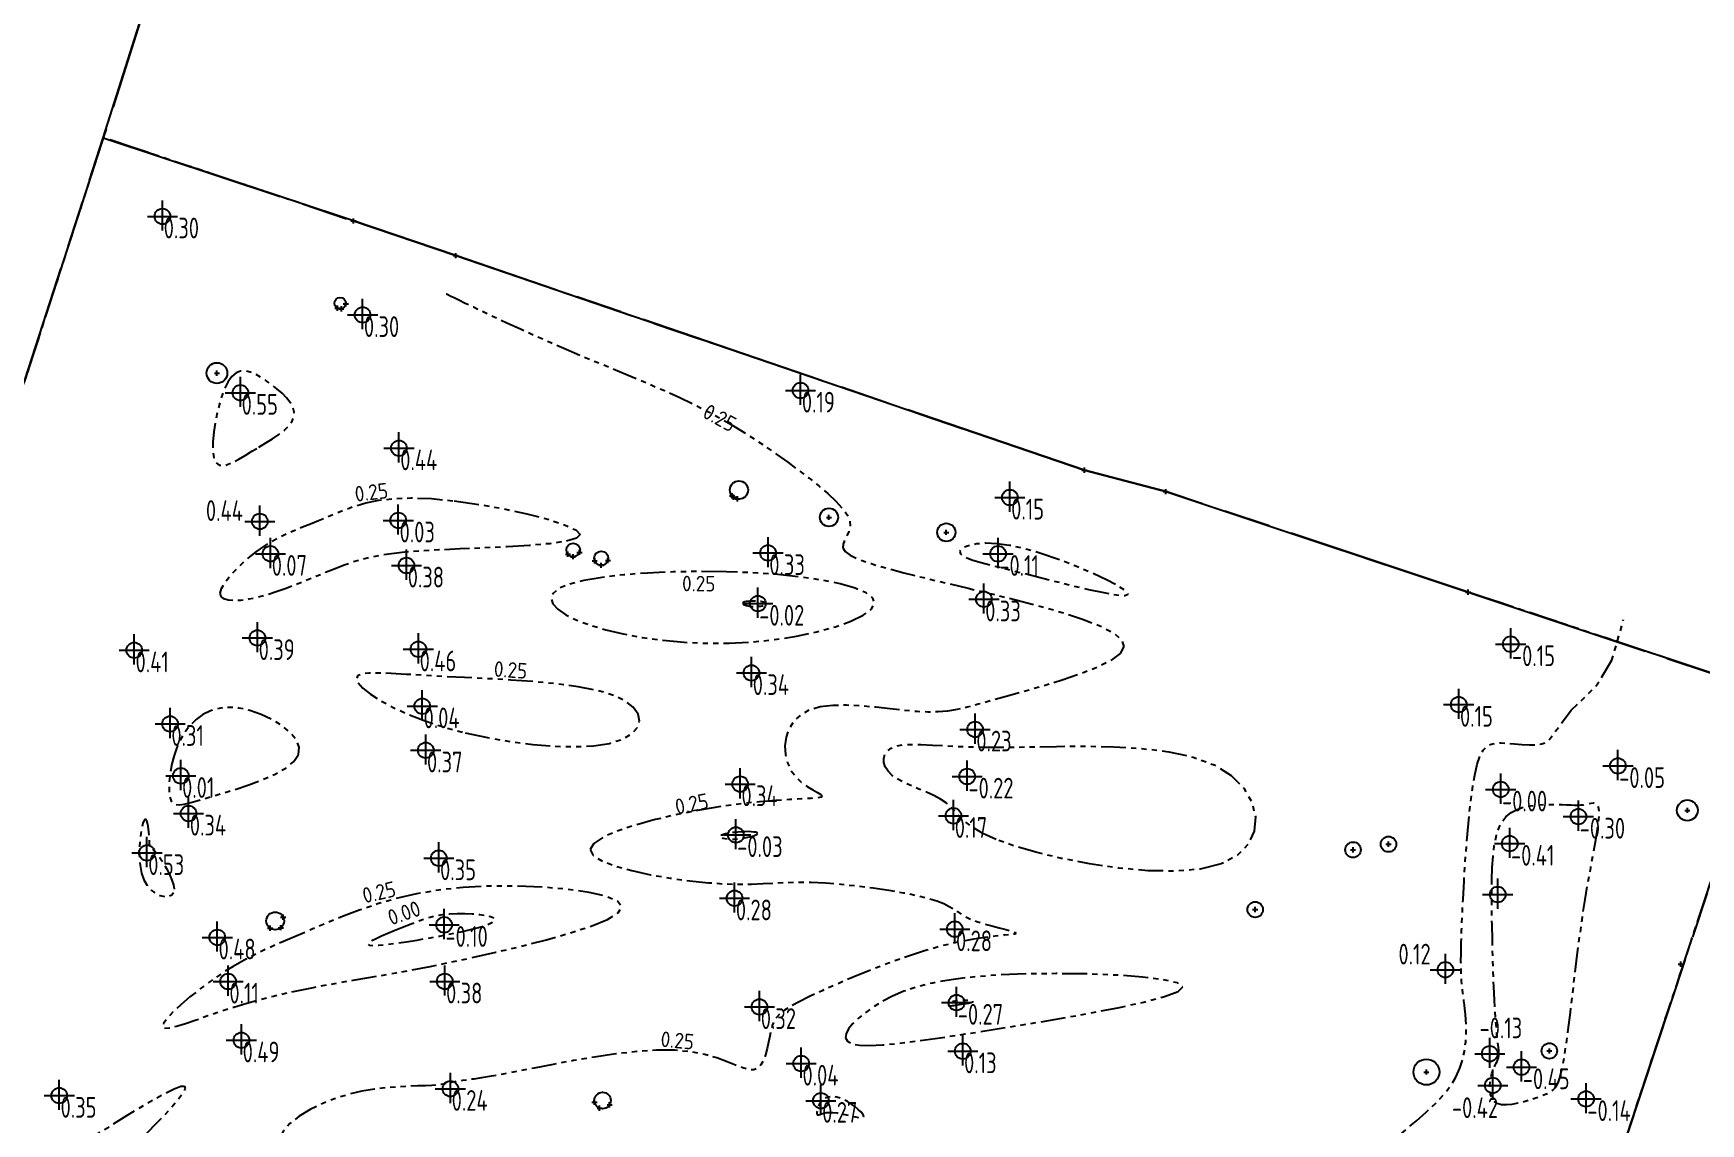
# Model space of a CAD drawing. Header units: metres. Extents: x -173 to 927, y -225 to 260.
# Drawn here: x 68.48 to 100.66, y 51.49 to 72.53 of the extents above; entities that cross this region are included whole.
import ezdxf
from ezdxf.enums import TextEntityAlignment as Align

# ---------------------------------------------------------------- set-up
doc = ezdxf.new("R2010")
doc.units = ezdxf.units.M
doc.header["$LTSCALE"] = 0.01
doc.header["$PDMODE"] = 2
doc.header["$PDSIZE"] = 0.05
for name, pattern in [('ACAD_ISO02W100', [15, 12, -3]), ('ACAD_ISO06W100', [36, 24, -3, 0, -3, 0, -3, 0, -3]), ('ACAD_ISO08W100', [36, 24, -3, 6, -3])]:
    doc.linetypes.add(name, pattern=pattern)
for name, color, linetype in [('Cadastre-Parcellaire', 252, 'ACAD_ISO08W100'), ('Clôture', 70, 'LIMITE1'), ('Courbes de niveau', 200, 'ACAD_ISO06W100'), ('Niveau', 7, 'Continuous'), ('TopoAlt', 7, 'Continuous'), ('TOPOJIS', 7, 'Continuous')]:
    doc.layers.add(name, color=color, linetype=linetype)
doc.layers.add('Tronc', color=35, linetype='Continuous', lineweight=25)
doc.styles.get("Standard").update_dxf_attribs({"font": 'isocp.shx'})
doc.linetypes.add('LIMITE1', pattern='A,6.35,-2.54,[133,ltypeshp.shx,S=2.54,R=0,X=-2.54,Y=0],-2.54,25.4', length=36.83)

# ---------------------------------------------------------------- blocks, each defined once
blk = doc.blocks.new('pn')
at = {"flags": 128}
for points in [[(-0.291, 0), (0.291, 0)], [(0, -0.275), (0, 0.308)]]:
    blk.add_lwpolyline(points, dxfattribs=at)
blk.add_circle((0, 0), 0.151)

msp = doc.modelspace()

# ---------------------------------------------------------------- linework, layer by layer
msp.add_circle((69.996, 17.37), 242.523)
at = {"layer": 'Cadastre-Parcellaire', "ltscale": 15}
for points in [[(61.57, 44.963), (60.442, 41.496), (26.044, 52.99), (67.23, 177.946), (100.481, 167.199), (69.828, 70.517), (67.9, 64.561), (65.387, 56.736), (61.57, 44.963)], [(149.788, 151.409), (118.611, 54.527), (102.056, 59.788), (96.171, 61.747), (90.333, 63.687), (88.763, 64.102), (76.63, 68.241), (74.657, 68.91), (69.828, 70.517), (100.481, 167.199), (149.788, 151.409)], [(133.538, 49.783), (103.105, -46.302), (96.253, -44.4), (70.468, -35.94), (72.377, -29.987), (75.662, -20.191), (78.236, -12.329), (80.932, -4.568), (81.524, -2.567), (83.381, 3.344), (92.408, 30.803), (95.713, 40.592), (98.94, 50.37), (102.056, 59.788), (118.611, 54.527), (133.538, 49.783)]]:
    msp.add_lwpolyline(points, close=True, dxfattribs=at)
msp.add_lwpolyline([(43.437, -10.054), (46.094, -2.168), (49.926, 9.62), (53.163, 19.437), (59.026, 37.146), (60.442, 41.496), (61.57, 44.963), (65.387, 56.736), (67.9, 64.561), (69.828, 70.517), (74.657, 68.91), (76.63, 68.241), (88.763, 64.102), (90.333, 63.687), (96.171, 61.747), (102.056, 59.788), (98.94, 50.37), (95.713, 40.592), (92.408, 30.803), (83.381, 3.344), (81.524, -2.567), (80.932, -4.568), (78.236, -12.329)], dxfattribs=at)
at = {"layer": 'Clôture', "linetype": 'ACAD_ISO02W100'}
for p, q in [((69.828, 70.517), (67.9, 64.561)), ((74.657, 68.91), (69.828, 70.517)), ((102.056, 59.788), (96.171, 61.747)), ((98.94, 50.37), (102.056, 59.788))]:
    msp.add_line(p, q, dxfattribs=at)
at = {"layer": 'Clôture'}
for p, q in [((74.657, 68.91), (76.63, 68.241)), ((76.63, 68.241), (88.763, 64.102)), ((88.763, 64.102), (90.333, 63.687)), ((90.333, 63.687), (96.171, 61.747))]:
    msp.add_line(p, q, dxfattribs=at)
at = {"layer": 'Courbes de niveau', "ltscale": 2, "flags": 128}
for points, elevation in [([(76.443, 67.505), (76.444, 67.505), (76.449, 67.502), (76.463, 67.495), (76.489, 67.483), (76.534, 67.461), (76.6, 67.43), (76.692, 67.385), (76.815, 67.326), (76.971, 67.251), (77.159, 67.162), (77.375, 67.059), (77.616, 66.947), (77.879, 66.826), (78.159, 66.699), (78.455, 66.568), (78.762, 66.435), (79.076, 66.301), (79.396, 66.168), (79.717, 66.035), (80.037, 65.902), (80.352, 65.768), (80.658, 65.635), (80.953, 65.502), (81.232, 65.368), (81.495, 65.234), (81.742, 65.1), (81.976, 64.964), (82.2, 64.827), (82.415, 64.688), (82.625, 64.546), (82.831, 64.402), (83.038, 64.254), (83.244, 64.103), (83.447, 63.95), (83.639, 63.798), (83.815, 63.648), (83.969, 63.503), (84.094, 63.365), (84.185, 63.236), (84.235, 63.117), (84.243, 63.011), (84.218, 62.916), (84.177, 62.83), (84.134, 62.75), (84.105, 62.675), (84.103, 62.603), (84.145, 62.531), (84.245, 62.457), (84.414, 62.379), (84.648, 62.297), (84.94, 62.211), (85.28, 62.121), (85.662, 62.026), (86.078, 61.926), (86.519, 61.822), (86.977, 61.712), (87.444, 61.598), (87.902, 61.478), (88.336, 61.355), (88.728, 61.228), (89.06, 61.099), (89.315, 60.967), (89.476, 60.833), (89.526, 60.698), (89.454, 60.562), (89.276, 60.427), (89.014, 60.295), (88.692, 60.168), (88.333, 60.046), (87.958, 59.932), (87.591, 59.827), (87.254, 59.733), (86.964, 59.651), (86.717, 59.582), (86.501, 59.525), (86.307, 59.482), (86.123, 59.452), (85.939, 59.435), (85.745, 59.431), (85.529, 59.441), (85.284, 59.463), (85.017, 59.493), (84.736, 59.524), (84.452, 59.549), (84.172, 59.563), (83.906, 59.559), (83.663, 59.53), (83.454, 59.471), (83.284, 59.376), (83.154, 59.253), (83.062, 59.107), (83.006, 58.946), (82.984, 58.779), (82.994, 58.611), (83.033, 58.452), (83.101, 58.307), (83.193, 58.184), (83.3, 58.082), (83.413, 57.998), (83.52, 57.931), (83.612, 57.878), (83.677, 57.838), (83.706, 57.81), (83.687, 57.789), (83.614, 57.776), (83.486, 57.766), (83.307, 57.757), (83.08, 57.745), (82.808, 57.727), (82.494, 57.701), (82.141, 57.663), (81.752, 57.61), (81.334, 57.54), (80.903, 57.454), (80.482, 57.356), (80.09, 57.249), (79.747, 57.134), (79.476, 57.016), (79.295, 56.897), (79.227, 56.78), (79.284, 56.667), (79.452, 56.56), (79.707, 56.462), (80.026, 56.372), (80.389, 56.293), (80.771, 56.227), (81.151, 56.174), (81.506, 56.138), (81.818, 56.117), (82.092, 56.109), (82.338, 56.112), (82.566, 56.121), (82.785, 56.132), (83.005, 56.143), (83.236, 56.149), (83.488, 56.147), (83.766, 56.134), (84.065, 56.111), (84.375, 56.079), (84.686, 56.04), (84.988, 55.995), (85.272, 55.946), (85.527, 55.894), (85.743, 55.841), (85.916, 55.787), (86.049, 55.735), (86.153, 55.682), (86.238, 55.631), (86.312, 55.58), (86.385, 55.531), (86.467, 55.482), (86.566, 55.435), (86.689, 55.389), (86.83, 55.346), (86.976, 55.305), (87.119, 55.267), (87.248, 55.233), (87.353, 55.204), (87.423, 55.18), (87.448, 55.161), (87.42, 55.147), (87.341, 55.136), (87.215, 55.124), (87.045, 55.107), (86.835, 55.082), (86.589, 55.044), (86.312, 54.991), (86.006, 54.918), (85.677, 54.823), (85.333, 54.71), (84.983, 54.584), (84.636, 54.451), (84.3, 54.314), (83.986, 54.18), (83.702, 54.054), (83.456, 53.94), (83.256, 53.842), (83.098, 53.757), (82.977, 53.682), (82.886, 53.611), (82.82, 53.54), (82.774, 53.466), (82.74, 53.384), (82.715, 53.289), (82.692, 53.179), (82.668, 53.06), (82.642, 52.937), (82.61, 52.819), (82.571, 52.712), (82.521, 52.622), (82.459, 52.558), (82.382, 52.525), (82.287, 52.529), (82.172, 52.563), (82.032, 52.618), (81.866, 52.685), (81.668, 52.757), (81.437, 52.823), (81.168, 52.875), (80.858, 52.905), (80.508, 52.906), (80.125, 52.88), (79.722, 52.835), (79.31, 52.775), (78.903, 52.705), (78.511, 52.632), (78.147, 52.561), (77.823, 52.498), (77.547, 52.446), (77.318, 52.405), (77.13, 52.374), (76.977, 52.35), (76.855, 52.333), (76.758, 52.32), (76.682, 52.309), (76.619, 52.299), (76.566, 52.289), (76.518, 52.278), (76.469, 52.267), (76.415, 52.256), (76.351, 52.245), (76.272, 52.236), (76.172, 52.228), (76.048, 52.221), (75.896, 52.216), (75.717, 52.21), (75.517, 52.2), (75.298, 52.183), (75.064, 52.155), (74.82, 52.113), (74.568, 52.055), (74.314, 51.978), (74.062, 51.879), (73.822, 51.762), (73.608, 51.631), (73.431, 51.493), (73.304, 51.351), (73.239, 51.21), (73.249, 51.076), (73.345, 50.953), (73.535, 50.845), (73.807, 50.75), (74.145, 50.667), (74.531, 50.592), (74.949, 50.524), (75.382, 50.459), (75.813, 50.396), (76.226, 50.332), (76.606, 50.265), (76.948, 50.197), (77.251, 50.129), (77.513, 50.064), (77.732, 50.003), (77.904, 49.95), (78.029, 49.904), (78.105, 49.87), (78.13, 49.847), (78.112, 49.833), (78.058, 49.824), (77.977, 49.817), (77.877, 49.808), (77.766, 49.793), (77.652, 49.768), (77.542, 49.73), (77.444, 49.676), (77.352, 49.604), (77.259, 49.513), (77.158, 49.403), (77.042, 49.274), (76.905, 49.123), (76.739, 48.952), (76.537, 48.758), (76.295, 48.542), (76.021, 48.31), (75.726, 48.071), (75.421, 47.83), (75.116, 47.595), (74.822, 47.374), (74.551, 47.174), (74.313, 47.001), (74.117, 46.862), (73.96, 46.752), (73.838, 46.663), (73.747, 46.591), (73.682, 46.527), (73.638, 46.465), (73.612, 46.399), (73.599, 46.322), (73.594, 46.229), (73.598, 46.121), (73.61, 46.001), (73.629, 45.872), (73.656, 45.738), (73.691, 45.6), (73.732, 45.463), (73.78, 45.328), (73.836, 45.199), (73.903, 45.079), (73.986, 44.97), (74.089, 44.876), (74.217, 44.799), (74.375, 44.742), (74.566, 44.708), (74.795, 44.699), (75.065, 44.716), (75.362, 44.751), (75.673, 44.793), (75.982, 44.831), (76.276, 44.854), (76.539, 44.85), (76.756, 44.81), (76.913, 44.723), (76.999, 44.58), (77.022, 44.388), (76.992, 44.157), (76.92, 43.897), (76.817, 43.616), (76.695, 43.325), (76.564, 43.034), (76.435, 42.751), (76.318, 42.484), (76.214, 42.236), (76.126, 42.003), (76.053, 41.785), (75.996, 41.581), (75.956, 41.39), (75.933, 41.211), (75.929, 41.042), (75.942, 40.883), (75.971, 40.734), (76.011, 40.595), (76.059, 40.469), (76.112, 40.355), (76.165, 40.254), (76.216, 40.168), (76.261, 40.097), (76.296, 40.041), (76.322, 39.999), (76.341, 39.969), (76.354, 39.949), (76.361, 39.937), (76.365, 39.93), (76.367, 39.928), (76.367, 39.928), (78.335, 38.148), (78.794, 37.827), (79.059, 37.768), (79.211, 37.814), (79.318, 37.884), (79.435, 37.928), (79.561, 37.95), (79.699, 37.955), (79.848, 37.947), (80.011, 37.932), (80.188, 37.915), (80.38, 37.901), (80.589, 37.896), (80.814, 37.903), (81.05, 37.918), (81.289, 37.937), (81.522, 37.953), (81.744, 37.961), (81.946, 37.956), (82.121, 37.932), (82.261, 37.884), (82.361, 37.809), (82.423, 37.71), (82.452, 37.595), (82.452, 37.469), (82.428, 37.338), (82.384, 37.209), (82.325, 37.089), (82.255, 36.983), (82.179, 36.895), (82.096, 36.826), (82.007, 36.77), (81.912, 36.726), (81.812, 36.689), (81.705, 36.657), (81.593, 36.626), (81.476, 36.593), (81.352, 36.555), (81.223, 36.513), (81.089, 36.468), (80.948, 36.421), (80.802, 36.371), (80.65, 36.322), (80.491, 36.272), (80.326, 36.224), (80.156, 36.177), (79.983, 36.133), (79.81, 36.092), (79.642, 36.053), (79.482, 36.018), (79.333, 35.987), (79.199, 35.959), (79.084, 35.935), (78.989, 35.914), (78.914, 35.891), (78.855, 35.859), (78.81, 35.812), (78.777, 35.742), (78.752, 35.644), (78.733, 35.51), (78.717, 35.335), (78.702, 35.113), (78.689, 34.855), (78.677, 34.573), (78.667, 34.277), (78.661, 33.981), (78.657, 33.696), (78.658, 33.434), (78.663, 33.207), (78.673, 33.025), (78.687, 32.883), (78.704, 32.777), (78.722, 32.7), (78.74, 32.647), (78.757, 32.612), (78.772, 32.588), (78.783, 32.571), (78.79, 32.556), (78.791, 32.54), (78.789, 32.523), (78.782, 32.506), (78.772, 32.487), (78.758, 32.465), (78.741, 32.442), (78.722, 32.415), (78.7, 32.385), (78.676, 32.352), (78.651, 32.318), (78.626, 32.284), (78.602, 32.251), (78.579, 32.22), (78.558, 32.192), (78.541, 32.168), (78.527, 32.149), (78.517, 32.135), (78.509, 32.125), (78.504, 32.118), (78.501, 32.114), (78.5, 32.112), (78.499, 32.111), (78.499, 32.111)], 0.25), ([(66.145, 55.929), (66.145, 55.928), (66.141, 55.916), (66.131, 55.885), (66.111, 55.825), (66.079, 55.726), (66.031, 55.578), (65.964, 55.371), (65.875, 55.096), (65.762, 54.748), (65.633, 54.342), (65.494, 53.9), (65.356, 53.441), (65.227, 52.987), (65.114, 52.559), (65.027, 52.176), (64.973, 51.86), (64.959, 51.624), (64.977, 51.457), (65.019, 51.339), (65.073, 51.25), (65.131, 51.172), (65.183, 51.085), (65.22, 50.969), (65.23, 50.807), (65.21, 50.585), (65.167, 50.315), (65.116, 50.019), (65.07, 49.716), (65.041, 49.426), (65.044, 49.167), (65.091, 48.961), (65.196, 48.827), (65.367, 48.78), (65.597, 48.81), (65.874, 48.905), (66.187, 49.052), (66.523, 49.236), (66.87, 49.446), (67.216, 49.666), (67.551, 49.884), (67.863, 50.088), (68.156, 50.28), (68.432, 50.461), (68.698, 50.634), (68.957, 50.802), (69.214, 50.967), (69.472, 51.133), (69.737, 51.302), (70.01, 51.474), (70.284, 51.645), (70.549, 51.806), (70.795, 51.951), (71.013, 52.071), (71.193, 52.16), (71.325, 52.21), (71.398, 52.213), (71.408, 52.165), (71.361, 52.074), (71.269, 51.949), (71.144, 51.801), (70.996, 51.64), (70.838, 51.476), (70.68, 51.32), (70.533, 51.181), (70.407, 51.067), (70.297, 50.976), (70.198, 50.903), (70.102, 50.842), (70.004, 50.787), (69.896, 50.735), (69.773, 50.68), (69.628, 50.616), (69.457, 50.539), (69.268, 50.446), (69.071, 50.333), (68.877, 50.198), (68.696, 50.037), (68.538, 49.847), (68.413, 49.627), (68.333, 49.372), (68.303, 49.082), (68.321, 48.767), (68.379, 48.439), (68.469, 48.111), (68.584, 47.796), (68.717, 47.505), (68.861, 47.252), (69.009, 47.048), (69.153, 46.901), (69.294, 46.807), (69.428, 46.752), (69.557, 46.726), (69.679, 46.719), (69.794, 46.72), (69.9, 46.717), (69.996, 46.7), (70.083, 46.66), (70.163, 46.596), (70.236, 46.507), (70.304, 46.395), (70.37, 46.26), (70.436, 46.103), (70.503, 45.923), (70.573, 45.722), (70.647, 45.501), (70.718, 45.269), (70.781, 45.036), (70.827, 44.81), (70.849, 44.603), (70.841, 44.424), (70.795, 44.282), (70.704, 44.188), (70.564, 44.147), (70.38, 44.153), (70.16, 44.195), (69.914, 44.262), (69.648, 44.343), (69.373, 44.428), (69.095, 44.506), (68.824, 44.567), (68.566, 44.601), (68.32, 44.61), (68.083, 44.598), (67.854, 44.566), (67.628, 44.519), (67.404, 44.459), (67.18, 44.389), (66.951, 44.314), (66.717, 44.234), (66.478, 44.151), (66.234, 44.063), (65.985, 43.97), (65.734, 43.871), (65.479, 43.766), (65.223, 43.654), (64.966, 43.534), (64.71, 43.406), (64.46, 43.27), (64.224, 43.128), (64.01, 42.979), (63.824, 42.825), (63.674, 42.665), (63.567, 42.502), (63.509, 42.335), (63.507, 42.166), (63.557, 41.996), (63.653, 41.826), (63.79, 41.658), (63.963, 41.493), (64.166, 41.333), (64.393, 41.18), (64.64, 41.036), (64.9, 40.901), (65.168, 40.782), (65.438, 40.684), (65.704, 40.614), (65.96, 40.576), (66.199, 40.577), (66.417, 40.622), (66.606, 40.717), (66.764, 40.865), (66.894, 41.058), (67.002, 41.282), (67.096, 41.527), (67.182, 41.78), (67.265, 42.03), (67.352, 42.264), (67.451, 42.471), (67.565, 42.642), (67.697, 42.778), (67.846, 42.885), (68.012, 42.967), (68.196, 43.029), (68.397, 43.076), (68.617, 43.113), (68.854, 43.145), (69.107, 43.175), (69.368, 43.202), (69.627, 43.222), (69.874, 43.234), (70.1, 43.232), (70.294, 43.216), (70.446, 43.181), (70.547, 43.125), (70.59, 43.046), (70.582, 42.946), (70.534, 42.83), (70.455, 42.702), (70.358, 42.565), (70.251, 42.423), (70.146, 42.28), (70.053, 42.141), (69.981, 42.008), (69.927, 41.883), (69.888, 41.766), (69.859, 41.657), (69.837, 41.557), (69.818, 41.466), (69.797, 41.384), (69.771, 41.313), (69.736, 41.251), (69.693, 41.198), (69.642, 41.151), (69.585, 41.108), (69.522, 41.068), (69.454, 41.028), (69.383, 40.986), (69.309, 40.941), (69.232, 40.891), (69.153, 40.836), (69.067, 40.778), (68.975, 40.717), (68.873, 40.656), (68.761, 40.595), (68.636, 40.535), (68.497, 40.479), (68.343, 40.425), (68.181, 40.373), (68.02, 40.322), (67.869, 40.268), (67.737, 40.21), (67.631, 40.146), (67.562, 40.074), (67.536, 39.992), (67.562, 39.899), (67.632, 39.797), (67.741, 39.689), (67.88, 39.579), (68.043, 39.469), (68.22, 39.363), (68.406, 39.263), (68.592, 39.174), (68.771, 39.096), (68.94, 39.027), (69.095, 38.961), (69.233, 38.893), (69.351, 38.82), (69.445, 38.736), (69.513, 38.636), (69.55, 38.516), (69.557, 38.372), (69.541, 38.211), (69.513, 38.041), (69.484, 37.868), (69.464, 37.7), (69.464, 37.546), (69.494, 37.412), (69.566, 37.307), (69.685, 37.235), (69.841, 37.191), (70.02, 37.167), (70.206, 37.156), (70.386, 37.149), (70.543, 37.139), (70.665, 37.117), (70.736, 37.076), (70.746, 37.009), (70.704, 36.917), (70.625, 36.801), (70.524, 36.665), (70.414, 36.51), (70.309, 36.337), (70.224, 36.15), (70.174, 35.951), (70.167, 35.74), (70.201, 35.522), (70.264, 35.3), (70.349, 35.077), (70.446, 34.856), (70.547, 34.64), (70.642, 34.432), (70.723, 34.236), (70.781, 34.054), (70.815, 33.885), (70.824, 33.728), (70.807, 33.583), (70.763, 33.446), (70.691, 33.318), (70.591, 33.197), (70.462, 33.082), (70.304, 32.971), (70.123, 32.864), (69.925, 32.762), (69.716, 32.663), (69.503, 32.568), (69.293, 32.477), (69.091, 32.39), (68.905, 32.307), (68.739, 32.226), (68.593, 32.15), (68.462, 32.077), (68.345, 32.008), (68.238, 31.943), (68.138, 31.883), (68.043, 31.826), (67.95, 31.774), (67.856, 31.726), (67.762, 31.679), (67.668, 31.63), (67.574, 31.577), (67.48, 31.516), (67.389, 31.444), (67.299, 31.357), (67.213, 31.254), (67.128, 31.132), (67.041, 30.995), (66.948, 30.85), (66.844, 30.702), (66.722, 30.557), (66.58, 30.421), (66.41, 30.3), (66.21, 30.199), (65.976, 30.122), (65.713, 30.067), (65.429, 30.029), (65.132, 30.001), (64.83, 29.98), (64.531, 29.961), (64.242, 29.938), (63.97, 29.907), (63.723, 29.864), (63.501, 29.806), (63.304, 29.735), (63.129, 29.649), (62.978, 29.548), (62.849, 29.432), (62.741, 29.301), (62.653, 29.154), (62.585, 28.991), (62.535, 28.817), (62.498, 28.633), (62.472, 28.446), (62.455, 28.257), (62.444, 28.072), (62.435, 27.895), (62.425, 27.728), (62.413, 27.575), (62.395, 27.435), (62.368, 27.305), (62.33, 27.185), (62.278, 27.071), (62.209, 26.961), (62.121, 26.854), (62.01, 26.748), (61.876, 26.64), (61.72, 26.53), (61.544, 26.418), (61.353, 26.303), (61.147, 26.186), (60.931, 26.067), (60.706, 25.945), (60.477, 25.82), (60.244, 25.691), (60.01, 25.556), (59.775, 25.413), (59.541, 25.258), (59.307, 25.09), (59.075, 24.905), (58.845, 24.702), (58.619, 24.476), (58.398, 24.228), (58.183, 23.967), (57.976, 23.702), (57.781, 23.446), (57.599, 23.209), (55.132, 24.303)], 0.5)]:
    msp.add_lwpolyline(points, dxfattribs=dict(at, elevation=elevation))
for points, elevation in [([(72.831, 64.546), (72.966, 64.627), (73.096, 64.708), (73.216, 64.79), (73.323, 64.873), (73.41, 64.958), (73.473, 65.044), (73.508, 65.133), (73.511, 65.223), (73.485, 65.314), (73.434, 65.406), (73.363, 65.496), (73.277, 65.585), (73.18, 65.67), (73.076, 65.751), (72.97, 65.827), (72.865, 65.895), (72.764, 65.953), (72.665, 65.995), (72.57, 66.016), (72.478, 66.011), (72.391, 65.977), (72.308, 65.908), (72.231, 65.8), (72.158, 65.65), (72.093, 65.467), (72.038, 65.264), (71.993, 65.051), (71.961, 64.84), (71.945, 64.643), (71.945, 64.471), (71.964, 64.336), (72.004, 64.247), (72.062, 64.199), (72.137, 64.188), (72.227, 64.208), (72.33, 64.251), (72.444, 64.312), (72.567, 64.386), (72.697, 64.466), (72.831, 64.546)], 0.5), ([(76.602, 63.509), (77.075, 63.441), (77.552, 63.356), (78.005, 63.257), (78.407, 63.152), (78.73, 63.046), (78.946, 62.946), (79.029, 62.857), (78.958, 62.785), (78.754, 62.727), (78.444, 62.682), (78.057, 62.648), (77.622, 62.621), (77.165, 62.599), (76.716, 62.58), (76.303, 62.561), (75.947, 62.54), (75.646, 62.516), (75.391, 62.488), (75.172, 62.456), (74.98, 62.418), (74.806, 62.374), (74.64, 62.323), (74.474, 62.264), (74.3, 62.196), (74.119, 62.123), (73.932, 62.046), (73.741, 61.968), (73.548, 61.89), (73.356, 61.817), (73.167, 61.75), (72.982, 61.691), (72.803, 61.644), (72.636, 61.608), (72.483, 61.587), (72.349, 61.58), (72.238, 61.59), (72.155, 61.616), (72.103, 61.662), (72.086, 61.728), (72.108, 61.814), (72.164, 61.917), (72.249, 62.031), (72.358, 62.154), (72.486, 62.28), (72.627, 62.404), (72.776, 62.523), (72.928, 62.63), (73.079, 62.725), (73.228, 62.807), (73.376, 62.879), (73.524, 62.945), (73.674, 63.006), (73.826, 63.066), (73.981, 63.127), (74.139, 63.192), (74.304, 63.263), (74.48, 63.335), (74.674, 63.405), (74.894, 63.468), (75.145, 63.519), (75.436, 63.552), (75.772, 63.565), (76.16, 63.551), (76.602, 63.509)], 0.25), ([(81.855, 62.141), (81.339, 62.146), (80.827, 62.137), (80.334, 62.115), (79.872, 62.08), (79.457, 62.032), (79.102, 61.972), (78.82, 61.899), (78.623, 61.816), (78.509, 61.723), (78.47, 61.624), (78.503, 61.521), (78.6, 61.415), (78.757, 61.31), (78.968, 61.207), (79.226, 61.11), (79.526, 61.021), (79.864, 60.941), (80.232, 60.873), (80.626, 60.818), (81.04, 60.78), (81.468, 60.761), (81.906, 60.761), (82.347, 60.784), (82.784, 60.831), (83.207, 60.898), (83.602, 60.983), (83.957, 61.08), (84.258, 61.187), (84.494, 61.3), (84.65, 61.414), (84.716, 61.526), (84.681, 61.633), (84.551, 61.732), (84.338, 61.824), (84.05, 61.906), (83.699, 61.978), (83.293, 62.039), (82.844, 62.087), (82.361, 62.121), (81.855, 62.141)], 0.25), ([(76.814, 59.032), (77.241, 58.939), (77.679, 58.863), (78.116, 58.807), (78.538, 58.773), (78.934, 58.764), (79.291, 58.781), (79.596, 58.828), (79.839, 58.905), (80.017, 59.006), (80.129, 59.125), (80.174, 59.256), (80.15, 59.392), (80.057, 59.525), (79.894, 59.651), (79.659, 59.761), (79.355, 59.85), (78.992, 59.921), (78.585, 59.976), (78.147, 60.018), (77.695, 60.05), (77.24, 60.076), (76.798, 60.097), (76.383, 60.118), (76.006, 60.14), (75.673, 60.16), (75.385, 60.177), (75.145, 60.185), (74.956, 60.182), (74.819, 60.165), (74.737, 60.13), (74.712, 60.073), (74.747, 59.993), (74.838, 59.894), (74.983, 59.779), (75.179, 59.654), (75.422, 59.522), (75.711, 59.39), (76.041, 59.261), (76.41, 59.14), (76.814, 59.032)], 0.25), ([(71.249, 58.749), (71.194, 58.592), (71.152, 58.434), (71.122, 58.28), (71.104, 58.134), (71.098, 58.001), (71.101, 57.884), (71.114, 57.789), (71.136, 57.718), (71.17, 57.671), (71.222, 57.647), (71.294, 57.642), (71.391, 57.656), (71.517, 57.686), (71.675, 57.731), (71.871, 57.789), (72.105, 57.858), (72.364, 57.937), (72.634, 58.027), (72.899, 58.126), (73.143, 58.235), (73.351, 58.352), (73.508, 58.478), (73.598, 58.612), (73.611, 58.753), (73.554, 58.897), (73.439, 59.037), (73.28, 59.17), (73.088, 59.288), (72.877, 59.388), (72.658, 59.464), (72.444, 59.51), (72.245, 59.523), (72.064, 59.504), (71.899, 59.456), (71.751, 59.383), (71.62, 59.288), (71.504, 59.174), (71.404, 59.044), (71.319, 58.902), (71.249, 58.749)], 0.25), ([(96.63, 56.187), (96.637, 56.43), (96.651, 56.651), (96.675, 56.848), (96.709, 57.023), (96.757, 57.175), (96.82, 57.304), (96.901, 57.409), (97, 57.491), (97.115, 57.553), (97.241, 57.597), (97.374, 57.625), (97.509, 57.642), (97.642, 57.65), (97.769, 57.651), (97.885, 57.649), (97.988, 57.646), (98.078, 57.642), (98.157, 57.639), (98.227, 57.638), (98.289, 57.637), (98.345, 57.64), (98.398, 57.644), (98.448, 57.653), (98.498, 57.664), (98.545, 57.674), (98.589, 57.678), (98.627, 57.67), (98.659, 57.647), (98.681, 57.603), (98.693, 57.532), (98.693, 57.431), (98.68, 57.295), (98.655, 57.124), (98.62, 56.92), (98.578, 56.686), (98.53, 56.423), (98.478, 56.132), (98.424, 55.815), (98.371, 55.475), (98.32, 55.113), (98.271, 54.739), (98.225, 54.361), (98.18, 53.989), (98.137, 53.633), (98.096, 53.302), (98.056, 53.005), (98.018, 52.752), (97.98, 52.55), (97.942, 52.393), (97.9, 52.276), (97.854, 52.19), (97.801, 52.129), (97.738, 52.084), (97.665, 52.049), (97.579, 52.017), (97.479, 51.982), (97.368, 51.946), (97.251, 51.911), (97.133, 51.882), (97.017, 51.86), (96.909, 51.85), (96.812, 51.854), (96.732, 51.877), (96.672, 51.919), (96.63, 51.978), (96.604, 52.05), (96.591, 52.131), (96.59, 52.216), (96.598, 52.301), (96.612, 52.382), (96.63, 52.456), (96.65, 52.518), (96.67, 52.571), (96.691, 52.615), (96.71, 52.654), (96.728, 52.69), (96.743, 52.725), (96.755, 52.76), (96.762, 52.798), (96.764, 52.843), (96.761, 52.896), (96.755, 52.963), (96.746, 53.048), (96.734, 53.154), (96.721, 53.286), (96.707, 53.447), (96.693, 53.643), (96.679, 53.874), (96.667, 54.135), (96.656, 54.42), (96.646, 54.72), (96.638, 55.027), (96.632, 55.335), (96.629, 55.636), (96.628, 55.922), (96.63, 56.187)], -0.25), ([(71.2, 56.017), (71.19, 56.098), (71.16, 56.19), (71.117, 56.287), (71.064, 56.387), (71.007, 56.482), (70.95, 56.57), (70.898, 56.644), (70.854, 56.702), (70.818, 56.745), (70.79, 56.776), (70.768, 56.798), (70.752, 56.813), (70.741, 56.824), (70.733, 56.835), (70.728, 56.846), (70.724, 56.862), (70.722, 56.883), (70.721, 56.909), (70.72, 56.939), (70.719, 56.975), (70.716, 57.017), (70.713, 57.064), (70.708, 57.116), (70.701, 57.174), (70.691, 57.233), (70.68, 57.286), (70.666, 57.33), (70.65, 57.357), (70.633, 57.364), (70.614, 57.343), (70.593, 57.291), (70.572, 57.204), (70.551, 57.087), (70.535, 56.947), (70.525, 56.794), (70.525, 56.634), (70.537, 56.475), (70.564, 56.325), (70.609, 56.192), (70.673, 56.082), (70.751, 55.996), (70.838, 55.933), (70.927, 55.893), (71.013, 55.875), (71.089, 55.88), (71.15, 55.905), (71.188, 55.951), (71.2, 56.017)], 0.5), ([(73.67, 55.16), (73.429, 55.058), (73.199, 54.958), (72.976, 54.858), (72.76, 54.754), (72.547, 54.643), (72.335, 54.523), (72.122, 54.391), (71.907, 54.245), (71.697, 54.09), (71.499, 53.934), (71.322, 53.782), (71.173, 53.642), (71.059, 53.521), (70.99, 53.424), (70.972, 53.36), (71.012, 53.332), (71.103, 53.337), (71.24, 53.369), (71.415, 53.423), (71.62, 53.493), (71.848, 53.573), (72.092, 53.657), (72.345, 53.74), (72.6, 53.817), (72.855, 53.887), (73.112, 53.952), (73.369, 54.012), (73.626, 54.067), (73.883, 54.119), (74.139, 54.167), (74.395, 54.213), (74.651, 54.257), (74.912, 54.302), (75.184, 54.348), (75.475, 54.4), (75.789, 54.457), (76.134, 54.524), (76.515, 54.602), (76.939, 54.692), (77.407, 54.797), (77.898, 54.913), (78.385, 55.038), (78.841, 55.169), (79.241, 55.301), (79.558, 55.431), (79.765, 55.557), (79.836, 55.674), (79.754, 55.78), (79.534, 55.873), (79.203, 55.951), (78.787, 56.011), (78.31, 56.053), (77.798, 56.074), (77.277, 56.073), (76.773, 56.047), (76.305, 55.996), (75.876, 55.923), (75.483, 55.833), (75.121, 55.729), (74.787, 55.616), (74.479, 55.499), (74.192, 55.381), (73.923, 55.267), (73.67, 55.16)], 0.25), ([(86.157, 53.764), (86.172, 53.763), (86.191, 53.764), (86.214, 53.766), (86.241, 53.77), (86.273, 53.774), (86.309, 53.78), (86.349, 53.786), (86.393, 53.793), (86.439, 53.801), (86.484, 53.809), (86.527, 53.817), (86.564, 53.825), (86.594, 53.833), (86.613, 53.84), (86.62, 53.847), (86.612, 53.852), (86.592, 53.857), (86.562, 53.861), (86.525, 53.864), (86.483, 53.865), (86.439, 53.866), (86.395, 53.865), (86.355, 53.864), (86.319, 53.861), (86.288, 53.857), (86.262, 53.852), (86.24, 53.847), (86.221, 53.84), (86.205, 53.834), (86.191, 53.826), (86.178, 53.818), (86.167, 53.81), (86.156, 53.802), (86.148, 53.794), (86.142, 53.787), (86.138, 53.78), (86.138, 53.774), (86.14, 53.769), (86.147, 53.765), (86.157, 53.764)], -0.25), ([(84.506, 51.636), (84.488, 51.671), (84.451, 51.715), (84.399, 51.765), (84.336, 51.817), (84.266, 51.868), (84.192, 51.914), (84.119, 51.953), (84.05, 51.982), (83.985, 52), (83.925, 52.009), (83.871, 52.009), (83.821, 52.001), (83.776, 51.985), (83.736, 51.962), (83.701, 51.932), (83.672, 51.897), (83.648, 51.858), (83.629, 51.818), (83.615, 51.778), (83.606, 51.74), (83.602, 51.708), (83.603, 51.682), (83.609, 51.665), (83.62, 51.659), (83.637, 51.661), (83.661, 51.668), (83.692, 51.68), (83.732, 51.691), (83.781, 51.701), (83.84, 51.707), (83.911, 51.705), (83.993, 51.695), (84.083, 51.678), (84.175, 51.657), (84.265, 51.636), (84.347, 51.618), (84.417, 51.606), (84.47, 51.603), (84.501, 51.612), (84.506, 51.636)], 0.25)]:
    msp.add_lwpolyline(points, close=True, dxfattribs=dict(at, elevation=elevation))
for points in [[(87.318, 62.649), (87.071, 62.681), (86.861, 62.689), (86.689, 62.678), (86.553, 62.651), (86.453, 62.614), (86.39, 62.572), (86.362, 62.528), (86.37, 62.487), (86.413, 62.448), (86.494, 62.408), (86.613, 62.366), (86.772, 62.32), (86.971, 62.267), (87.211, 62.206), (87.494, 62.135), (87.817, 62.053), (88.163, 61.965), (88.513, 61.878), (88.846, 61.8), (89.142, 61.737), (89.382, 61.695), (89.544, 61.682), (89.61, 61.705), (89.565, 61.767), (89.422, 61.862), (89.201, 61.98), (88.921, 62.112), (88.602, 62.248), (88.263, 62.379), (87.924, 62.495), (87.604, 62.588), (87.318, 62.649)], [(82.417, 61.571), (82.379, 61.571), (82.341, 61.57), (82.304, 61.569), (82.27, 61.566), (82.239, 61.563), (82.213, 61.558), (82.192, 61.553), (82.177, 61.547), (82.169, 61.54), (82.166, 61.532), (82.169, 61.525), (82.176, 61.517), (82.187, 61.509), (82.203, 61.502), (82.222, 61.494), (82.244, 61.488), (82.269, 61.482), (82.297, 61.477), (82.326, 61.473), (82.356, 61.47), (82.388, 61.468), (82.421, 61.469), (82.453, 61.47), (82.486, 61.474), (82.517, 61.479), (82.546, 61.485), (82.573, 61.492), (82.595, 61.5), (82.612, 61.508), (82.624, 61.517), (82.629, 61.525), (82.626, 61.533), (82.617, 61.54), (82.601, 61.547), (82.579, 61.553), (82.553, 61.559), (82.523, 61.563), (82.49, 61.567), (82.454, 61.569), (82.417, 61.571)], [(87.064, 56.973), (86.805, 57.091), (86.612, 57.203), (86.468, 57.311), (86.359, 57.412), (86.271, 57.508), (86.189, 57.596), (86.097, 57.678), (85.986, 57.751), (85.856, 57.819), (85.715, 57.883), (85.569, 57.945), (85.424, 58.007), (85.286, 58.07), (85.161, 58.138), (85.056, 58.21), (84.976, 58.289), (84.922, 58.372), (84.894, 58.456), (84.891, 58.538), (84.914, 58.614), (84.963, 58.681), (85.037, 58.737), (85.136, 58.777), (85.262, 58.8), (85.417, 58.808), (85.607, 58.804), (85.835, 58.794), (86.106, 58.78), (86.424, 58.766), (86.793, 58.756), (87.219, 58.753), (87.701, 58.76), (88.225, 58.77), (88.774, 58.773), (89.33, 58.763), (89.876, 58.73), (90.393, 58.666), (90.863, 58.562), (91.27, 58.411), (91.597, 58.206), (91.84, 57.961), (91.997, 57.69), (92.065, 57.41), (92.042, 57.135), (91.926, 56.882), (91.715, 56.666), (91.405, 56.502), (91, 56.402), (90.519, 56.361), (89.986, 56.37), (89.427, 56.42), (88.864, 56.502), (88.323, 56.607), (87.827, 56.727), (87.401, 56.851), (87.064, 56.973)], [(82.45, 57.102), (82.425, 57.111), (82.385, 57.117), (82.334, 57.122), (82.274, 57.124), (82.209, 57.123), (82.141, 57.121), (82.072, 57.116), (82.006, 57.11), (81.944, 57.101), (81.887, 57.091), (81.838, 57.08), (81.796, 57.068), (81.765, 57.055), (81.745, 57.043), (81.737, 57.03), (81.743, 57.018), (81.763, 57.007), (81.793, 56.997), (81.833, 56.989), (81.882, 56.984), (81.938, 56.981), (82, 56.981), (82.066, 56.985), (82.135, 56.992), (82.203, 57.003), (82.269, 57.016), (82.33, 57.031), (82.382, 57.046), (82.422, 57.062), (82.449, 57.077), (82.459, 57.09), (82.45, 57.102)], [(75.443, 55.207), (75.317, 55.156), (75.198, 55.105), (75.093, 55.057), (75.009, 55.015), (74.954, 54.979), (74.934, 54.951), (74.957, 54.934), (75.029, 54.928), (75.143, 54.933), (75.293, 54.947), (75.471, 54.969), (75.671, 54.998), (75.884, 55.032), (76.104, 55.07), (76.323, 55.11), (76.534, 55.151), (76.733, 55.193), (76.914, 55.235), (77.072, 55.276), (77.204, 55.317), (77.303, 55.355), (77.365, 55.392), (77.386, 55.425), (77.363, 55.456), (77.3, 55.482), (77.205, 55.504), (77.086, 55.522), (76.95, 55.534), (76.804, 55.54), (76.655, 55.539), (76.511, 55.532), (76.377, 55.517), (76.253, 55.496), (76.135, 55.468), (76.023, 55.435), (75.912, 55.396), (75.801, 55.354), (75.687, 55.308), (75.568, 55.259), (75.443, 55.207)], [(84.421, 53.004), (84.619, 52.997), (84.873, 53.009), (85.184, 53.039), (85.552, 53.085), (85.978, 53.146), (86.462, 53.219), (87.004, 53.305), (87.599, 53.402), (88.221, 53.506), (88.835, 53.614), (89.41, 53.725), (89.913, 53.835), (90.311, 53.94), (90.571, 54.039), (90.661, 54.128), (90.559, 54.205), (90.289, 54.268), (89.886, 54.318), (89.383, 54.355), (88.817, 54.377), (88.222, 54.384), (87.632, 54.377), (87.084, 54.355), (86.603, 54.318), (86.19, 54.266), (85.837, 54.203), (85.536, 54.127), (85.279, 54.043), (85.059, 53.95), (84.868, 53.85), (84.698, 53.744), (84.543, 53.635), (84.407, 53.526), (84.295, 53.419), (84.212, 53.317), (84.164, 53.224), (84.155, 53.143), (84.192, 53.078), (84.279, 53.03), (84.421, 53.004)]]:
    msp.add_lwpolyline(points, close=True, dxfattribs=at)
msp.add_lwpolyline([(95.62, 41.135), (95.619, 41.135), (95.618, 41.136), (95.614, 41.139), (95.606, 41.144), (95.594, 41.153), (95.575, 41.166), (95.549, 41.184), (95.514, 41.209), (95.47, 41.239), (95.419, 41.272), (95.363, 41.305), (95.307, 41.334), (95.253, 41.354), (95.203, 41.362), (95.161, 41.354), (95.13, 41.327), (95.111, 41.278), (95.1, 41.212), (95.091, 41.135), (95.079, 41.054), (95.058, 40.975), (95.023, 40.905), (94.967, 40.848), (94.886, 40.813), (94.775, 40.803), (94.639, 40.816), (94.486, 40.846), (94.323, 40.889), (94.156, 40.94), (93.993, 40.993), (93.84, 41.045), (93.704, 41.09), (93.59, 41.124), (93.488, 41.144), (93.384, 41.149), (93.266, 41.138), (93.122, 41.108), (92.937, 41.057), (92.7, 40.985), (92.398, 40.889), (92.022, 40.768), (91.586, 40.629), (91.108, 40.478), (90.606, 40.322), (90.098, 40.167), (89.603, 40.021), (89.138, 39.89), (88.722, 39.782), (88.367, 39.701), (88.07, 39.647), (87.819, 39.618), (87.604, 39.613), (87.416, 39.63), (87.244, 39.666), (87.079, 39.721), (86.909, 39.791), (86.729, 39.876), (86.543, 39.973), (86.358, 40.08), (86.184, 40.193), (86.028, 40.311), (85.897, 40.432), (85.8, 40.553), (85.745, 40.67), (85.737, 40.784), (85.772, 40.892), (85.843, 40.993), (85.943, 41.088), (86.065, 41.175), (86.203, 41.255), (86.35, 41.326), (86.499, 41.387), (86.644, 41.44), (86.784, 41.484), (86.92, 41.521), (87.051, 41.553), (87.178, 41.581), (87.301, 41.608), (87.421, 41.634), (87.536, 41.66), (87.648, 41.69), (87.756, 41.724), (87.862, 41.765), (87.964, 41.814), (88.064, 41.874), (88.162, 41.946), (88.257, 42.033), (88.35, 42.137), (88.442, 42.258), (88.526, 42.394), (88.599, 42.541), (88.655, 42.695), (88.69, 42.852), (88.698, 43.008), (88.675, 43.16), (88.616, 43.303), (88.517, 43.434), (88.383, 43.553), (88.222, 43.658), (88.041, 43.75), (87.846, 43.828), (87.644, 43.891), (87.443, 43.94), (87.249, 43.974), (87.068, 43.994), (86.904, 44.004), (86.757, 44.01), (86.63, 44.016), (86.525, 44.029), (86.443, 44.054), (86.386, 44.096), (86.356, 44.161), (86.356, 44.252), (86.389, 44.362), (86.462, 44.483), (86.58, 44.606), (86.746, 44.723), (86.968, 44.823), (87.249, 44.9), (87.595, 44.943), (88.007, 44.948), (88.47, 44.922), (88.963, 44.876), (89.468, 44.822), (89.965, 44.769), (90.433, 44.731), (90.854, 44.717), (91.208, 44.738), (91.48, 44.802), (91.669, 44.904), (91.779, 45.033), (91.816, 45.181), (91.783, 45.337), (91.686, 45.493), (91.527, 45.639), (91.311, 45.765), (91.045, 45.865), (90.74, 45.943), (90.409, 46.007), (90.066, 46.063), (89.725, 46.119), (89.398, 46.181), (89.099, 46.258), (88.843, 46.356), (88.639, 46.48), (88.492, 46.626), (88.402, 46.788), (88.372, 46.959), (88.402, 47.134), (88.494, 47.306), (88.65, 47.469), (88.87, 47.617), (89.153, 47.746), (89.488, 47.856), (89.86, 47.951), (90.254, 48.035), (90.657, 48.11), (91.052, 48.181), (91.427, 48.25), (91.766, 48.321), (92.059, 48.396), (92.308, 48.478), (92.52, 48.568), (92.701, 48.669), (92.857, 48.781), (92.995, 48.908), (93.122, 49.049), (93.244, 49.207), (93.366, 49.384), (93.49, 49.575), (93.619, 49.778), (93.754, 49.988), (93.897, 50.202), (94.049, 50.416), (94.212, 50.625), (94.388, 50.828), (94.576, 51.019), (94.774, 51.202), (94.974, 51.377), (95.172, 51.546), (95.362, 51.713), (95.539, 51.878), (95.696, 52.044), (95.829, 52.212), (95.934, 52.385), (96.012, 52.56), (96.068, 52.734), (96.104, 52.904), (96.124, 53.068), (96.133, 53.222), (96.132, 53.364), (96.127, 53.492), (96.119, 53.602), (96.11, 53.699), (96.101, 53.784), (96.091, 53.861), (96.081, 53.933), (96.071, 54.005), (96.061, 54.079), (96.052, 54.158), (96.045, 54.246), (96.039, 54.348), (96.035, 54.467), (96.033, 54.609), (96.034, 54.778), (96.038, 54.979), (96.045, 55.216), (96.057, 55.494), (96.072, 55.814), (96.092, 56.166), (96.115, 56.537), (96.143, 56.914), (96.175, 57.283), (96.212, 57.632), (96.252, 57.947), (96.297, 58.216), (96.346, 58.427), (96.4, 58.586), (96.462, 58.698), (96.533, 58.773), (96.613, 58.815), (96.705, 58.834), (96.81, 58.836), (96.93, 58.828), (97.064, 58.817), (97.206, 58.806), (97.347, 58.801), (97.478, 58.803), (97.591, 58.816), (97.678, 58.845), (97.73, 58.892), (98.161, 59.467), (98.645, 59.937), (98.945, 60.431), (99.172, 61.216)], dxfattribs=at)
at = {"layer": 'TOPOJIS'}
for p in [(70.969, 68.999, 0.298), (74.657, 68.91), (76.63, 68.241), (74.345, 67.227), (74.423, 67.215), (74.509, 67.309), (74.833, 67.096, 0.3), (72.021, 65.974), (83.286, 65.638, 0.19), (72.473, 65.595, 0.55), (75.535, 64.524, 0.44), (88.763, 64.102), (90.333, 63.687), (81.964, 63.605), (81.991, 63.579), (82.066, 63.546), (87.326, 63.573, 0.15), (72.849, 63.111, 0.44), (75.522, 63.132, 0.03), (83.834, 63.19), (86.099, 62.9), (73.054, 62.487, 0.07), (78.797, 62.479), (78.895, 62.431), (79.02, 62.514), (82.658, 62.502, 0.33), (87.097, 62.486, -0.11), (75.679, 62.261, 0.38), (79.312, 62.349), (79.44, 62.264), (79.568, 62.356), (96.171, 61.747), (82.462, 61.525, -0.02), (86.825, 61.608, 0.33), (72.802, 60.862, 0.39), (70.425, 60.625, 0.41), (75.909, 60.644, 0.46), (96.992, 60.743, -0.15), (82.338, 60.187, 0.34), (75.985, 59.545, 0.04), (95.989, 59.575, 0.15), (71.117, 59.204, 0.31), (86.654, 59.097, 0.23), (76.051, 58.694, 0.37), (71.324, 58.201, 0.01), (99.062, 58.393, -0.05), (82.12, 58.042, 0.34), (86.501, 58.189, -0.22), (96.8, 57.939), (71.473, 57.474, 0.34), (86.237, 57.429, 0.17), (98.299, 57.415, -0.3), (100.402, 57.535), (82.038, 57.06, -0.03), (70.671, 56.713, 0.53), (76.303, 56.612, 0.35), (93.949, 56.774), (94.634, 56.882), (96.973, 56.893, -0.41), (82.012, 55.838, 0.28), (96.741, 55.911), (73.3, 55.475), (76.406, 55.326, -0.1), (92.061, 55.62), (72.028, 55.084, 0.48), (73.05, 55.26), (73.255, 55.271), (86.262, 55.242, 0.28), (95.731, 54.459, 0.12), (100.277, 54.568), (72.237, 54.232, 0.11), (76.419, 54.235, 0.38), (82.493, 53.741, 0.32), (86.296, 53.824, -0.27), (72.493, 53.098, 0.49), (86.417, 52.887, 0.13), (96.589, 52.839, -0.13), (97.739, 52.892), (83.298, 52.649, 0.04), (95.365, 52.485), (97.201, 52.579, -0.45), (76.527, 52.162, 0.24), (96.646, 52.226, -0.42), (68.978, 52.029, 0.35), (79.308, 51.904, 1.338), (79.408, 51.786, 1.297), (79.601, 51.853, 1.318), (83.678, 51.932, 0.27), (98.447, 51.965, -0.14)]:
    msp.add_point(p, dxfattribs=at)
at = {"layer": 'Tronc'}
for centre, radius in [((74.4, 67.322), 0.11), ((72.021, 65.974), 0.2), ((82.097, 63.718), 0.175), ((83.834, 63.19), 0.175), ((86.099, 62.9), 0.175), ((78.898, 62.561), 0.131), ((79.439, 62.4), 0.136), ((100.402, 57.535), 0.2), ((94.634, 56.882), 0.15), ((93.949, 56.774), 0.15), ((92.061, 55.62), 0.15), ((73.145, 55.402), 0.171), ((97.739, 52.892), 0.15), ((95.365, 52.485), 0.25), ((79.464, 51.935), 0.159)]:
    msp.add_circle(centre, radius, dxfattribs=at)

# ---------------------------------------------------------------- block references
at = {"layer": 'Niveau'}
for p in [(70.969, 68.999, -19.767), (74.833, 67.096), (72.473, 65.595), (83.286, 65.638), (75.535, 64.524), (87.326, 63.573), (72.849, 63.111), (75.522, 63.132), (73.054, 62.487), (82.658, 62.502), (87.097, 62.486), (75.679, 62.261), (82.462, 61.525), (86.825, 61.608), (72.802, 60.862), (70.425, 60.625), (75.909, 60.644), (96.992, 60.743), (82.338, 60.187), (95.989, 59.575), (75.985, 59.545), (71.117, 59.204), (86.654, 59.097), (76.051, 58.694), (99.062, 58.393), (71.324, 58.201), (82.12, 58.042), (86.501, 58.189), (96.8, 57.939), (71.473, 57.474), (86.237, 57.429), (98.299, 57.415), (82.038, 57.06), (70.671, 56.713), (96.973, 56.893), (76.303, 56.612), (82.012, 55.838), (96.741, 55.911), (72.028, 55.084), (76.406, 55.326), (86.262, 55.242), (95.731, 54.459), (72.237, 54.232), (76.419, 54.235), (86.296, 53.824), (82.493, 53.741), (72.493, 53.098), (86.417, 52.887), (96.589, 52.839), (83.298, 52.649), (97.201, 52.579), (76.527, 52.162), (96.646, 52.226), (68.978, 52.029), (83.678, 51.932), (98.447, 51.965)]:
    msp.add_blockref('pn', p, dxfattribs=at)

# ---------------------------------------------------------------- texts
at = {"layer": 'Courbes de niveau', "ltscale": 2}
for s, rotation, p in [('0.25', 331.4305, (81.725, 65.109, 0.25)), ('0.25', 6.6527, (75.002, 63.674, 0.25)), ('0.25', 359.4029, (81.321, 61.911, 0.25)), ('0.25', 355.9336, (77.69, 60.245, 0.25)), ('0.25', 11.2396, (81.185, 57.661, 0.25)), ('0.25', 12.9386, (75.15, 55.955, 0.25)), ('0.00', 19.0469, (75.633, 55.555)), ('0.25', 354.5095, (80.909, 53.094, 0.25))]:
    msp.add_text(s, height=0.3, rotation=rotation, dxfattribs=at).set_placement(p, align=Align.MIDDLE_CENTER)
at = {"layer": 'TopoAlt', "width": 0.8}
for s, p in [('0.30', (70.994, 68.974, 0.298)), ('0.30', (74.858, 67.071, 0.3)), ('0.55', (72.498, 65.57, 0.55)), ('0.19', (83.311, 65.613, 0.19)), ('0.44', (75.56, 64.499, 0.44)), ('0.44', (71.808, 63.52, 0.44)), ('0.15', (87.351, 63.548, 0.15)), ('0.03', (75.547, 63.107, 0.03)), ('0.07', (73.079, 62.462, 0.07)), ('0.33', (82.683, 62.477, 0.33)), ('-0.11', (87.122, 62.461, -0.11)), ('0.38', (75.704, 62.236, 0.38)), ('-0.02', (82.487, 61.5, -0.02)), ('0.33', (86.85, 61.583, 0.33)), ('0.39', (72.827, 60.837, 0.39)), ('0.41', (70.45, 60.6, 0.41)), ('0.46', (75.934, 60.619, 0.46)), ('-0.15', (97.017, 60.718, -0.15)), ('0.34', (82.363, 60.162, 0.34)), ('0.15', (96.014, 59.55, 0.15)), ('0.04', (76.01, 59.52, 0.04)), ('0.31', (71.142, 59.179, 0.31)), ('0.23', (86.679, 59.072, 0.23)), ('0.37', (76.076, 58.669, 0.37)), ('-0.05', (99.087, 58.368, -0.05)), ('0.01', (71.349, 58.176, 0.01)), ('0.34', (82.145, 58.017, 0.34)), ('-0.22', (86.526, 58.164, -0.22)), ('-0.00', (96.825, 57.914)), ('0.34', (71.498, 57.449, 0.34)), ('0.17', (86.262, 57.404, 0.17)), ('-0.30', (98.324, 57.39, -0.3)), ('-0.03', (82.063, 57.035, -0.03)), ('0.53', (70.696, 56.688, 0.53)), ('-0.41', (96.998, 56.868, -0.41)), ('0.35', (76.328, 56.587, 0.35)), ('0.28', (82.037, 55.813, 0.28)), ('0.48', (72.053, 55.059, 0.48)), ('-0.10', (76.431, 55.301, -0.1)), ('0.28', (86.287, 55.217, 0.28)), ('0.12', (94.826, 54.961, 0.12)), ('0.11', (72.262, 54.207, 0.11)), ('0.38', (76.444, 54.21, 0.38)), ('-0.27', (86.321, 53.799, -0.27)), ('0.32', (82.518, 53.716, 0.32)), ('-0.13', (96.391, 53.536, -0.13)), ('0.49', (72.518, 53.073, 0.49)), ('0.13', (86.442, 52.862, 0.13)), ('0.04', (83.323, 52.624, 0.04)), ('-0.45', (97.226, 52.554, -0.45)), ('0.24', (76.552, 52.137, 0.24)), ('0.35', (69.003, 52.004, 0.35)), ('0.27', (83.703, 51.907, 0.27)), ('-0.42', (95.858, 51.997, -0.42)), ('-0.14', (98.472, 51.94, -0.14))]:
    msp.add_text(s, height=0.4, dxfattribs=at).set_placement(p, align=Align.TOP_LEFT)

doc.saveas('drawing.dxf')
